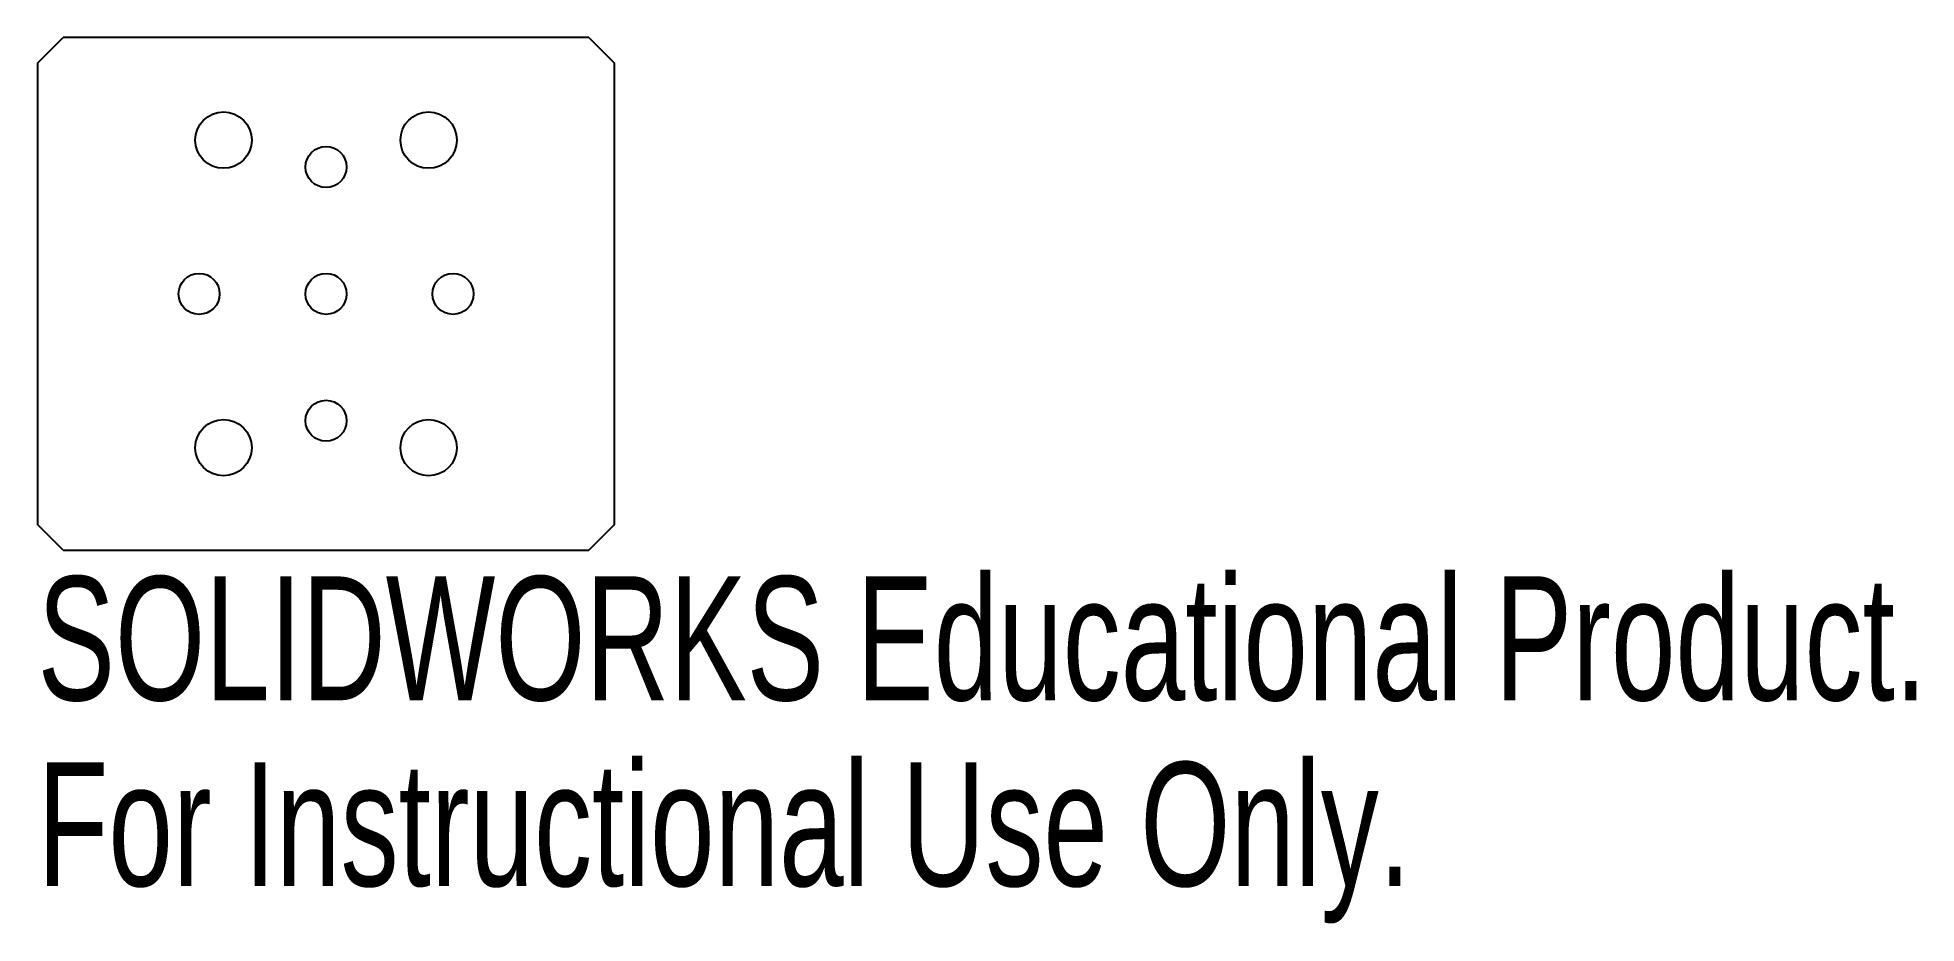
# Model space of a CAD drawing. Header units: millimetres. Extents: x -11.2 to 62, y -24.6 to 10.
import ezdxf

# ---------------------------------------------------------------- set-up
doc = ezdxf.new("R2010")
doc.units = ezdxf.units.MM
doc.styles.add('SLDTEXTSTYLE0', font='TXT', dxfattribs={"width": 0.7})

msp = doc.modelspace()

# ---------------------------------------------------------------- linework, layer by layer
at = {"color": 7, "linetype": 'Continuous', "lineweight": 25}
for p, q in [((-11.25, 9), (-10.25, 10)), ((10.25, 10), (-10.25, 10)), ((10.25, 10), (11.25, 9)), ((-11.25, 9), (-11.25, -9)), ((11.25, -9), (11.25, 9)), ((-10.25, -10), (-11.25, -9)), ((11.25, -9), (10.25, -10)), ((-10.25, -10), (10.25, -10))]:
    msp.add_line(p, q, dxfattribs=at)
for centre, radius in [((-4, 6), 1.1), ((4, 6), 1.1), ((0, 4.95), 0.8), ((-4.95, 0), 0.8), ((0, 0), 0.8), ((4.95, 0), 0.8), ((0, -4.95), 0.8), ((-4, -6), 1.1), ((4, -6), 1.1)]:
    msp.add_circle(centre, radius, dxfattribs=at)

# ---------------------------------------------------------------- texts
at = {"color": 7, "linetype": 'Continuous', "char_height": 4.83362, "attachment_point": 1, "style": 'SLDTEXTSTYLE0'}
for s, insert in [('SOLIDWORKS Educational Product.', (-11.25, -11.02)), ('For Instructional Use Only.', (-11.25, -18.27))]:
    msp.add_mtext(s, dxfattribs=dict(at, insert=insert))

doc.saveas('drawing.dxf')
